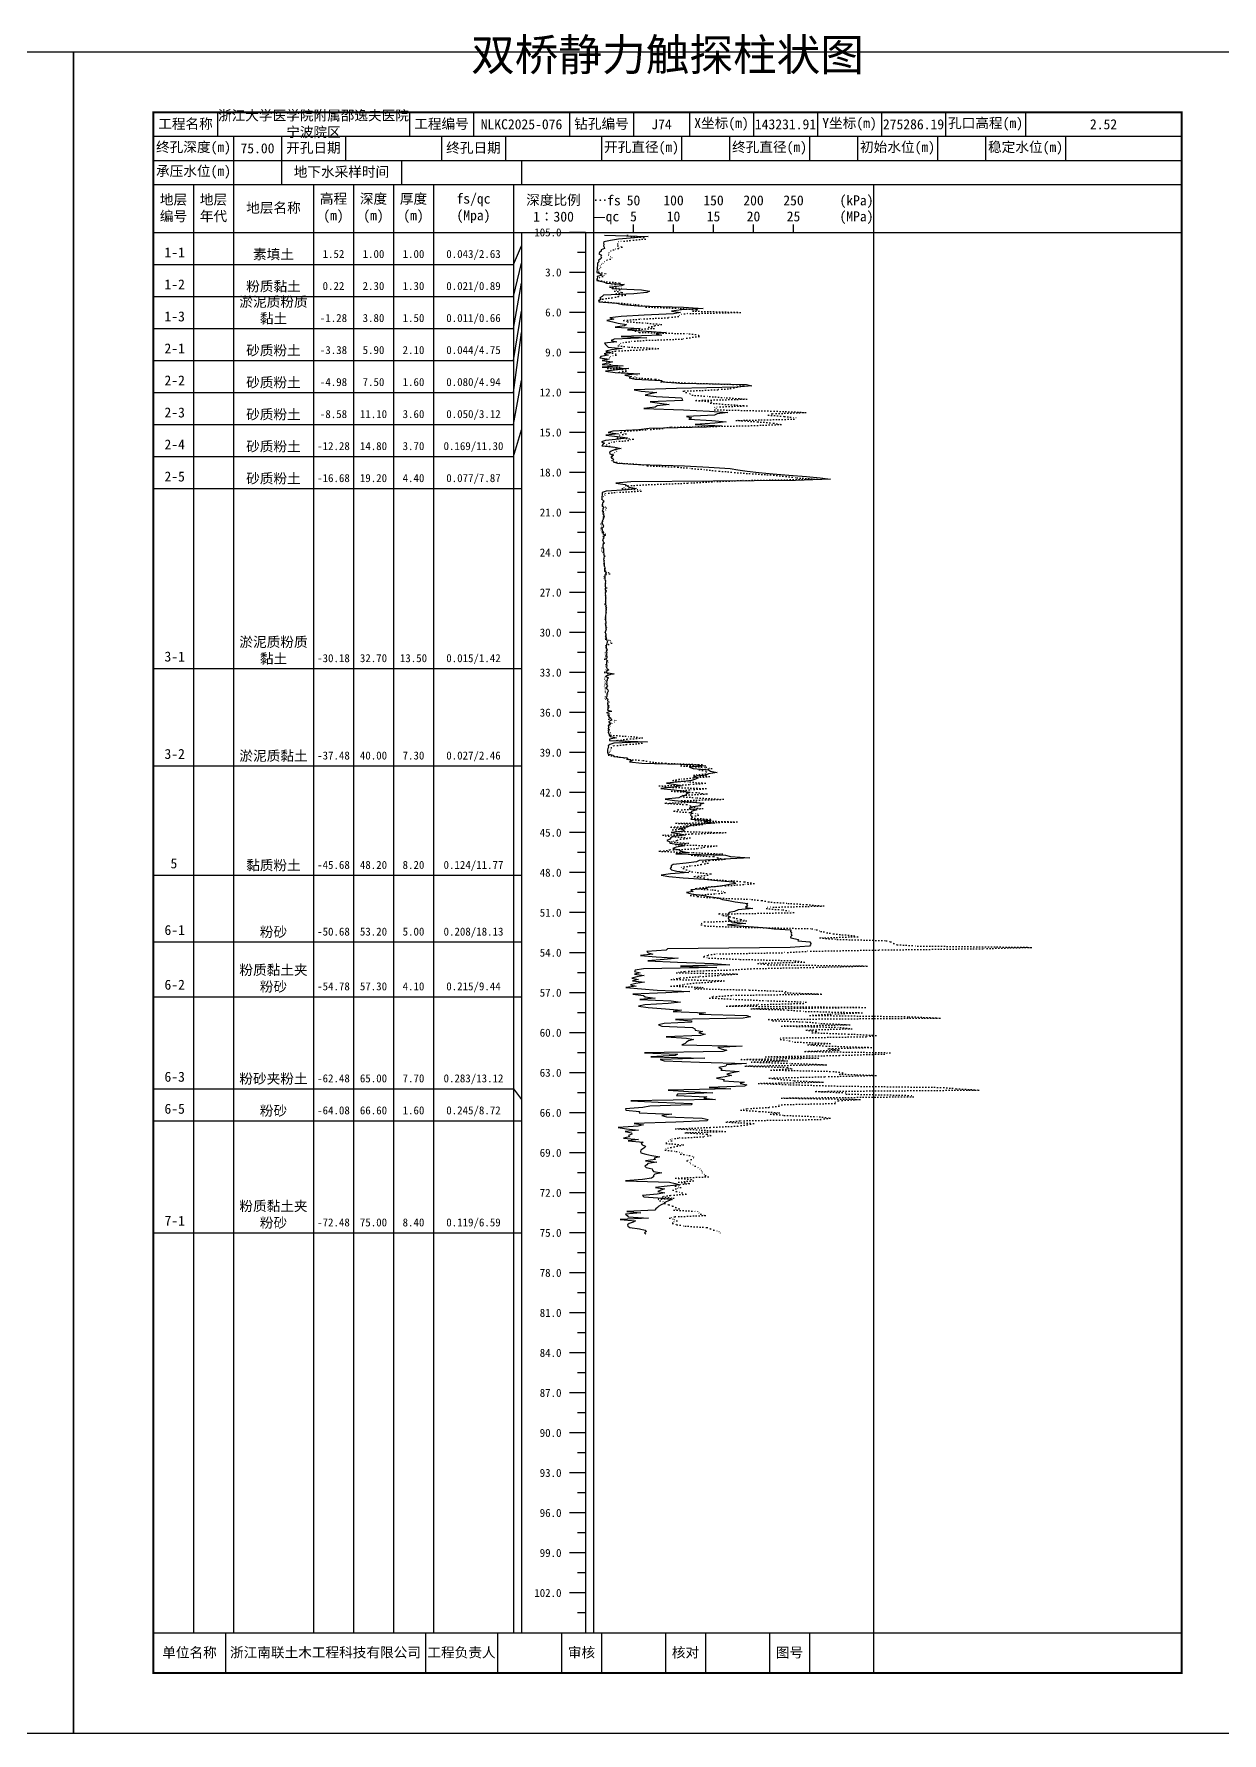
# Model space of a CAD drawing. Extents: x 297 to 65340, y 0 to 425.
# Drawn here: x 21968.1 to 22265.1, y 0 to 424.6 of the extents above; entities that cross this region are included whole.
import ezdxf
from ezdxf.enums import TextEntityAlignment as Align

# ---------------------------------------------------------------- set-up
doc = ezdxf.new("R2010")
doc.units = 0
doc.linetypes.add('DOT', pattern=[6.35, 0, -6.35])
doc.layers.add('FRAME', color=7, linetype='CONTINUOUS')
doc.layers.add('STRATUM', color=7, linetype='CONTINUOUS')
doc.styles.add('ST', font='')
doc.styles.get('ST').set_extended_font_data('SimSun')

msp = doc.modelspace()

# ---------------------------------------------------------------- linework, layer by layer
at = {"layer": 'FRAME', "color": 245, "linetype": 'Continuous'}
for points in [[(21681, 0), (21978, 0), (21978, 420), (21681, 420)], [(21978, 0), (22275, 0), (22275, 420), (21978, 420)]]:
    msp.add_lwpolyline(points, close=True, dxfattribs=at)
at = {"layer": 'FRAME', "linetype": 'Continuous', "const_width": 0.5}
msp.add_lwpolyline([(21998, 15), (22255, 15), (22255, 405), (21998, 405)], close=True, dxfattribs=at)
at = {"layer": 'FRAME', "color": 0, "linetype": 'Continuous'}
for points in [[(22014, 405), (22014, 399)], [(22062, 405), (22062, 399)], [(22078, 405), (22078, 399)], [(22102, 405), (22102, 399)], [(22118, 405), (22118, 399)], [(22132, 405), (22132, 399)], [(22148, 405), (22148, 399)], [(22164, 405), (22164, 399)], [(22180, 405), (22180, 399)], [(22196, 405), (22196, 399)], [(22216, 405), (22216, 399)], [(22255, 405), (22255, 399)], [(21998, 399), (22255, 399)], [(22018, 399), (22018, 393)], [(22030, 399), (22030, 393)], [(22046, 399), (22046, 393)], [(22070, 399), (22070, 393)], [(22086, 399), (22086, 393)], [(22110, 399), (22110, 393)], [(22130, 399), (22130, 393)], [(22142, 399), (22142, 393)], [(22162, 399), (22162, 393)], [(22174, 399), (22174, 393)], [(22194, 399), (22194, 393)], [(22206, 399), (22206, 393)], [(22226, 399), (22226, 393)], [(22255, 399), (22255, 393)], [(21998, 393), (22255, 393)], [(22018, 393), (22018, 387)], [(22030, 393), (22030, 387)], [(22060, 393), (22060, 387)], [(22090, 393), (22090, 387)], [(21998, 387), (22255, 387)], [(22008, 387), (22008, 25)], [(22018, 387), (22018, 25)], [(22038, 387), (22038, 25)], [(22048, 387), (22048, 25)], [(22058, 387), (22058, 25)], [(22068, 387), (22068, 25)], [(22088, 387), (22088, 25)], [(22108, 387), (22108, 25)], [(22178, 387), (22178, 25)], [(21998, 375), (22255, 375)], [(22090, 375), (22090, 25)], [(22106, 375), (22106, 25)], [(22118, 375), (22118, 377)], [(22128, 375), (22128, 377)], [(22138, 375), (22138, 377)], [(22148, 375), (22148, 377)], [(22158, 375), (22158, 377)], [(21998, 25), (22255, 25)], [(22016, 25), (22016, 15)], [(22066, 25), (22066, 15)], [(22084, 25), (22084, 15)], [(22100, 25), (22100, 15)], [(22110, 25), (22110, 15)], [(22126, 25), (22126, 15)], [(22136, 25), (22136, 15)], [(22152, 25), (22152, 15)], [(22162, 25), (22162, 15)], [(22178, 25), (22178, 15)]]:
    msp.add_lwpolyline(points, dxfattribs=at)
at = {"layer": 'STRATUM', "linetype": 'Continuous'}
for points in [[(22106, 375), (22102, 375)], [(22110.74, 374.33), (22121.68, 374), (22118.24, 373.67), (22114.26, 373.33), (22112.24, 373), (22110.6, 372.67), (22110.46, 372.33), (22110.58, 372), (22110.52, 371.67), (22110.68, 371.33), (22110.76, 371), (22109.88, 370.67), (22109.88, 370.33), (22109.48, 370), (22109.36, 369.67), (22109.96, 369.33), (22109.82, 369), (22110.02, 368.67), (22109.66, 368.33), (22109.26, 368), (22109.36, 367.67), (22108.98, 367.33), (22109, 367), (22109.02, 366.67), (22108.92, 366.33), (22108.92, 366), (22108.94, 365.67), (22108.84, 365.33), (22108.84, 365), (22109.72, 364.67), (22110.14, 364.33), (22108.92, 364), (22108.98, 363.67), (22108.82, 363.33), (22108.84, 363), (22110.5, 362.67), (22111.28, 362.33), (22115.66, 362), (22114.96, 361.67), (22112.5, 361.33), (22112.68, 361), (22119.96, 360.67), (22122.02, 360.33), (22121.34, 360), (22118.08, 359.67), (22110.5, 359.33), (22110.2, 359), (22109.56, 358.67), (22109.94, 358.33), (22109.28, 358), (22109.3, 357.67), (22113.76, 357.33), (22115.26, 357), (22119.16, 356.67), (22130.5, 356.33), (22135.38, 356), (22130.04, 355.67), (22127.5, 355.33), (22129.76, 355), (22128, 354.67), (22120.7, 354.33), (22114.88, 354), (22112.12, 353.67), (22113.08, 353.33), (22111.36, 353), (22112.86, 352.67), (22114.18, 352.33), (22116.26, 352), (22115.74, 351.67), (22113.44, 351.33), (22119.68, 351), (22116.48, 350.67), (22121.28, 350.33), (22126.18, 350), (22123.66, 349.67), (22125.1, 349.33), (22114.88, 349), (22121.36, 348.67), (22113.2, 348.33), (22112.44, 348), (22113.82, 347.67), (22110.78, 347.33), (22111, 347), (22111.32, 346.67), (22111.7, 346.33), (22115.2, 346), (22112.52, 345.67), (22111.08, 345.33), (22112.3, 345), (22110.66, 344.67), (22111.68, 344.33), (22109.8, 344), (22109.62, 343.67), (22111.94, 343.33), (22110.14, 343), (22112.72, 342.67), (22111.48, 342.33), (22110.2, 342), (22115.42, 341.67), (22110.14, 341.33), (22116.8, 341), (22113.98, 340.67), (22111.04, 340.33), (22113.4, 340), (22119.62, 339.67), (22115.84, 339.33), (22117.48, 339), (22116.88, 338.67), (22118.4, 338.33), (22125, 338), (22125.42, 337.67), (22129.62, 337.33), (22146.26, 337), (22147.6, 336.67), (22143.92, 336.33), (22128.74, 336), (22118.2, 335.67), (22119.9, 335.33), (22123.86, 335), (22122.18, 334.67), (22120.88, 334.33), (22123.68, 334), (22130, 333.67), (22130.14, 333.33), (22130.24, 333), (22122.18, 332.67), (22124.48, 332.33), (22126.88, 332), (22123.9, 331.67), (22123.44, 331.33), (22120.58, 331), (22130.46, 330.67), (22137.04, 330.33), (22141.56, 330), (22138.9, 329.67), (22138.22, 329.33), (22131.28, 329), (22132.52, 328.67), (22131.86, 328.33), (22137.6, 328), (22141.16, 327.67), (22138.3, 327.33), (22133.4, 327), (22140, 326.67), (22136.26, 326.33), (22121.94, 326), (22119.3, 325.67), (22112.8, 325.33), (22111.66, 325), (22114.24, 324.67), (22111.12, 324.33), (22113.98, 324), (22116.46, 323.67), (22114.3, 323.33), (22111.04, 323), (22109.98, 322.67), (22110.74, 322.33), (22110.3, 322), (22110.12, 321.67), (22113.34, 321.33), (22114.88, 321), (22113.22, 320.67), (22112.42, 320.33), (22112, 320), (22112.06, 319.67), (22113.02, 319.33), (22112.42, 319), (22112.38, 318.67), (22113, 318.33), (22112.82, 318), (22112.9, 317.67), (22113.98, 317.33), (22119.26, 317), (22130.76, 316.67), (22136.86, 316.33), (22142.18, 316), (22144.08, 315.67), (22146.4, 315.33), (22149.3, 315), (22152.8, 314.67), (22156.84, 314.33), (22161.22, 314), (22164.68, 313.67), (22167.28, 313.33), (22158.48, 313), (22117.3, 312.67), (22113.56, 312.33), (22115.88, 312), (22116.46, 311.67), (22116.94, 311.33), (22118.72, 311), (22116.42, 310.67), (22111.16, 310.33), (22110.18, 310), (22110.16, 309.67), (22110.16, 309.33), (22110.06, 309), (22110.1, 308.67), (22110.06, 308.33), (22110.4, 308), (22110.58, 307.67), (22110.22, 307.33), (22110.14, 307), (22110.16, 306.67), (22110.56, 306.33), (22110.3, 306), (22110.36, 305.67), (22110.2, 305.33), (22110.38, 305), (22110.3, 304.67), (22110.48, 304.33), (22110.66, 304), (22110.44, 303.67), (22110.38, 303.33), (22110.24, 303), (22110.24, 302.67), (22110.12, 302.33), (22110.36, 302), (22110.52, 301.67), (22110.4, 301.33), (22110.1, 301), (22110.2, 300.67), (22110.22, 300.33), (22110.48, 300), (22110.36, 299.67), (22111.02, 299.33), (22110.32, 299), (22110.68, 298.67), (22110.36, 298.33), (22110.3, 298), (22110.42, 297.67), (22110.76, 297.33), (22110.36, 297), (22110.34, 296.67), (22110.36, 296.33), (22110.5, 296), (22110.46, 295.67), (22110.46, 295.33), (22110.54, 295), (22110.6, 294.67), (22110.56, 294.33), (22110.66, 294), (22110.56, 293.67), (22110.54, 293.33), (22110.6, 293), (22110.58, 292.67), (22110.64, 292.33), (22110.66, 292), (22110.64, 291.67), (22110.84, 291.33), (22110.74, 291), (22110.72, 290.67), (22110.74, 290.33), (22111.28, 290), (22111, 289.67), (22110.8, 289.33), (22110.8, 289), (22110.82, 288.67), (22110.84, 288.33), (22110.9, 288), (22111, 287.67), (22110.88, 287.33), (22110.92, 287), (22110.94, 286.67), (22111, 286.33), (22110.9, 286), (22110.92, 285.67), (22111.16, 285.33), (22111, 285), (22110.94, 284.67), (22111.02, 284.33), (22111.02, 284), (22111.04, 283.67), (22111, 283.33), (22111, 283), (22111.02, 282.67), (22110.96, 282.33), (22111.04, 282), (22111.2, 281.67), (22111, 281.33), (22111.16, 281), (22111.14, 280.67), (22111.08, 280.33), (22111.08, 280), (22111.1, 279.67), (22110.96, 279.33), (22111.02, 279), (22111, 278.67), (22110.96, 278.33), (22110.98, 278), (22111.06, 277.67), (22111.1, 277.33), (22111.04, 277), (22111.04, 276.67), (22111.08, 276.33), (22111.06, 276), (22111.18, 275.67), (22110.96, 275.33), (22110.92, 275), (22111.1, 274.67), (22111.1, 274.33), (22111.1, 274), (22111.16, 273.67), (22111.24, 273.33), (22111.3, 273), (22111.48, 272.67), (22111.32, 272.33), (22111.26, 272), (22111.16, 271.67), (22111.16, 271.33), (22111.24, 271), (22111.44, 270.67), (22111.2, 270.33), (22111.3, 270), (22111.24, 269.67), (22111.22, 269.33), (22111.36, 269), (22111.3, 268.67), (22111.18, 268.33), (22111.36, 268), (22111.28, 267.67), (22111.22, 267.33), (22111.28, 267), (22111.32, 266.67), (22111.24, 266.33), (22111.32, 266), (22111.82, 265.67), (22111.3, 265.33), (22111.14, 265), (22113.16, 264.67), (22111.56, 264.33), (22111.1, 264), (22111.78, 263.67), (22111.38, 263.33), (22111.4, 263), (22111.28, 262.67), (22111.36, 262.33), (22111.22, 262), (22111.46, 261.67), (22111.28, 261.33), (22111.28, 261), (22111.6, 260.67), (22111.66, 260.33), (22111.5, 260), (22111.36, 259.67), (22111.3, 259.33), (22111.3, 259), (22111.16, 258.67), (22111.6, 258.33), (22111.54, 258), (22111.64, 257.67), (22111.54, 257.33), (22111.52, 257), (22111.88, 256.67), (22111.62, 256.33), (22111.56, 256), (22111.5, 255.67), (22112.18, 255.33), (22111.48, 255), (22111.68, 254.67), (22111.58, 254.33), (22111.8, 254), (22112.28, 253.67), (22112.38, 253.33), (22112.34, 253), (22111.78, 252.67), (22112.34, 252.33), (22111.94, 252), (22111.7, 251.67), (22111.78, 251.33), (22111.68, 251), (22111.88, 250.67), (22111.74, 250.33), (22111.68, 250), (22111.82, 249.67), (22111.94, 249.33), (22112.18, 249), (22113.72, 248.67), (22111.98, 248.33), (22112.04, 248), (22121.46, 247.67), (22113.06, 247.33), (22112.1, 247), (22111.66, 246.67), (22111.74, 246.33), (22111.6, 246), (22111.54, 245.67), (22111.5, 245.33), (22111.54, 245), (22111.6, 244.67), (22112.92, 244.33), (22113.08, 244), (22116.3, 243.67), (22116.6, 243.33), (22117.68, 243), (22116.96, 242.67), (22120.06, 242.33), (22132.8, 242), (22136.08, 241.67), (22131.98, 241.33), (22132.92, 241), (22136.78, 240.67), (22137.24, 240.33), (22138.9, 240), (22136.78, 239.67), (22136.12, 239.33), (22132.96, 239), (22134.16, 238.67), (22133.46, 238.33), (22132.5, 238), (22129.8, 237.67), (22126.24, 237.33), (22128.56, 237), (22130.18, 236.67), (22127.72, 236.33), (22124.84, 236), (22128.16, 235.67), (22130.72, 235.33), (22132.12, 235), (22131.22, 234.67), (22131.04, 234.33), (22129.9, 234), (22129.3, 233.67), (22125.94, 233.33), (22128.26, 233), (22131.84, 232.67), (22135.56, 232.33), (22134.62, 232), (22134.74, 231.67), (22132.26, 231.33), (22131.94, 231), (22133.8, 230.67), (22132.56, 230.33), (22132.36, 230), (22132.38, 229.67), (22132.24, 229.33), (22132.62, 229), (22132.68, 228.67), (22132.34, 228.33), (22137.4, 228), (22135.66, 227.67), (22138.34, 227.33), (22133.94, 227), (22132.06, 226.67), (22131.44, 226.33), (22129.58, 226), (22130.44, 225.67), (22130.64, 225.33), (22127.44, 225), (22129.7, 224.67), (22131.02, 224.33), (22127.82, 224), (22127.34, 223.67), (22127.1, 223.33), (22126.32, 223), (22127.08, 222.67), (22127.1, 222.33), (22129.4, 222), (22130.74, 221.67), (22128.64, 221.33), (22127.82, 221), (22129.54, 220.67), (22129.92, 220.33), (22131.58, 220), (22128.58, 219.67), (22140.96, 219.33), (22142.28, 219), (22147.12, 218.67), (22140.7, 218.33), (22134.44, 218), (22133.72, 217.67), (22131.16, 217.33), (22127.88, 217), (22127.38, 216.67), (22127.42, 216.33), (22127.16, 216), (22127.5, 215.67), (22128.82, 215.33), (22131.86, 215), (22127.28, 214.67), (22124.9, 214.33), (22126.86, 214), (22130.42, 213.67), (22135.66, 213.33), (22138.9, 213), (22142.9, 212.67), (22143.58, 212.33), (22142, 212), (22140.32, 211.67), (22136.6, 211.33), (22136.36, 211), (22132.32, 210.67), (22132.88, 210.33), (22131.24, 210), (22132.42, 209.67), (22135.56, 209.33), (22136.76, 209), (22139.28, 208.67), (22140.22, 208.33), (22141.76, 208), (22143.38, 207.67), (22146.58, 207.33), (22146.26, 207), (22146.5, 206.67), (22146.02, 206.33), (22147.8, 206), (22144.16, 205.67), (22143.22, 205.33), (22141.9, 205), (22141.68, 204.67), (22141.46, 204.33), (22142.08, 204), (22141.68, 203.67), (22141.84, 203.33), (22142.26, 203), (22142.38, 202.67), (22146.1, 202.33), (22141.52, 202), (22144.38, 201.67), (22150.32, 201.33), (22153.16, 201), (22157.34, 200.67), (22157.22, 200.33), (22157.52, 200), (22157.42, 199.67), (22157.62, 199.33), (22157.22, 199), (22157.34, 198.67), (22159.28, 198.33), (22159.12, 198), (22162.08, 197.67), (22162.32, 197.33), (22162.24, 197), (22162.02, 196.67), (22157.18, 196.33), (22126.54, 196), (22126.16, 195.67), (22121.34, 195.33), (22121.7, 195), (22122.82, 194.67), (22119.76, 194.33), (22123.66, 194), (22129.16, 193.67), (22125.7, 193.33), (22121.62, 193), (22128.98, 192.67), (22138, 192.33), (22142.1, 192), (22129.74, 191.67), (22138.86, 191.33), (22120.46, 191), (22118.44, 190.67), (22118.22, 190.33), (22119.68, 190), (22118.22, 189.67), (22120.7, 189.33), (22118.82, 189), (22117.56, 188.67), (22119.22, 188.33), (22117.74, 188), (22120.74, 187.67), (22118.6, 187.33), (22117.24, 187), (22118.66, 186.67), (22116.12, 186.33), (22120.04, 186), (22123.88, 185.67), (22132.06, 185.33), (22126.08, 185), (22117.86, 184.67), (22120.54, 184.33), (22120.9, 184), (22123.38, 183.67), (22119.62, 183.33), (22127.38, 183), (22129.76, 182.67), (22126.66, 182.33), (22120.82, 182), (22119.24, 181.67), (22121.66, 181.33), (22126.04, 181), (22130.02, 180.67), (22127.9, 180.33), (22135.96, 180), (22134.38, 179.67), (22146.34, 179.33), (22147.22, 179), (22145.44, 178.67), (22128.46, 178.33), (22132.48, 178), (22132.54, 177.67), (22125.66, 177.33), (22124.28, 177), (22125.1, 176.67), (22132.76, 176.33), (22133.36, 176), (22133.4, 175.67), (22135.24, 175.33), (22134.3, 175), (22135.92, 174.67), (22134.74, 174.33), (22126.14, 174), (22131.22, 173.67), (22132.96, 173.33), (22131.78, 173), (22131.22, 172.67), (22130.88, 172.33), (22130.12, 172), (22145.18, 171.67), (22139.08, 171.33), (22139.92, 171), (22141.3, 170.67), (22140.36, 170.33), (22120.72, 170), (22128.96, 169.67), (22128.42, 169.33), (22122.3, 169), (22135.82, 168.67), (22124.68, 168.33), (22125.68, 168), (22134.5, 167.67), (22146.26, 167.33), (22141.28, 167), (22141.08, 166.67), (22139.32, 166.33), (22140.1, 166), (22139.8, 165.67), (22144.38, 165.33), (22142.68, 165), (22141.34, 164.67), (22142.52, 164.33), (22140.94, 164), (22138.78, 163.67), (22140.7, 163.33), (22140.54, 163), (22145.7, 162.67), (22144.7, 162.33), (22146.36, 162), (22145.78, 161.67), (22136.92, 161.33), (22142.32, 161), (22126.66, 160.67), (22131.72, 160.33), (22137.8, 160), (22129.02, 159.67), (22128.74, 159.33), (22136.36, 159), (22135.62, 158.67), (22138.48, 158.33), (22117.32, 158), (22124.16, 157.67), (22132.64, 157.33), (22132.42, 157), (22122.1, 156.67), (22120.32, 156.33), (22115.96, 156), (22116.1, 155.67), (22119.52, 155.33), (22119.44, 155), (22127.6, 154.67), (22125.12, 154.33), (22126.26, 154), (22135.16, 153.67), (22136.68, 153.33), (22136.3, 153), (22128.58, 152.67), (22118.14, 152.33), (22120.46, 152), (22119.14, 151.67), (22114.2, 151.33), (22116.26, 151), (22119.26, 150.67), (22115.9, 150.33), (22117.5, 150), (22117.6, 149.67), (22116.76, 149.33), (22117.04, 149), (22115.46, 148.67), (22119.22, 148.33), (22116.66, 148), (22120.42, 147.67), (22119.88, 147.33), (22120.16, 147), (22121, 146.67), (22120.82, 146.33), (22120.36, 146), (22119.8, 145.67), (22119.76, 145.33), (22119.84, 145), (22121.12, 144.67), (22122.6, 144.33), (22124.62, 144), (22123.18, 143.67), (22123.52, 143.33), (22121.02, 143), (22123.8, 142.67), (22121.56, 142.33), (22121.3, 142), (22120.86, 141.67), (22121.14, 141.33), (22122.7, 141), (22122.74, 140.67), (22123, 140.33), (22125.12, 140), (22123.36, 139.67), (22122.96, 139.33), (22123.04, 139), (22122.54, 138.67), (22120.26, 138.33), (22116, 138), (22126.98, 137.67), (22128.4, 137.33), (22129.6, 137), (22126.38, 136.67), (22123.52, 136.33), (22125.78, 136), (22124.84, 135.67), (22124.08, 135.33), (22125.84, 135), (22123.9, 134.67), (22120.22, 134.33), (22120.62, 134), (22125.28, 133.67), (22127.66, 133.33), (22126.74, 133), (22126.04, 132.67), (22125.66, 132.33), (22124.88, 132), (22124.34, 131.67), (22123.98, 131.33), (22123.56, 131), (22123.32, 130.67), (22116.3, 130.33), (22119.82, 130), (22116.02, 129.67), (22116.38, 129.33), (22116.7, 129), (22121.72, 128.67), (22114.7, 128.33), (22118.54, 128), (22117.94, 127.67), (22116.88, 127.33), (22116.5, 127), (22116.58, 126.67), (22117.12, 126.33), (22119.48, 126), (22120.9, 125.67), (22121.22, 125.33), (22120.76, 125), (22121.06, 124.67)], [(22088, 367), (22090, 371.67)], [(22106, 370), (22104, 370)], [(21998, 367), (22008, 367)], [(22008, 367), (22018, 367)], [(22018, 367), (22038, 367)], [(22038, 367), (22048, 367)], [(22048, 367), (22058, 367)], [(22058, 367), (22068, 367)], [(22068, 367), (22088, 367)], [(22088, 359), (22090, 367.33)], [(22088, 351), (22090, 362.33)], [(22106, 365), (22102, 365)], [(21998, 359), (22008, 359)], [(22008, 359), (22018, 359)], [(22018, 359), (22038, 359)], [(22038, 359), (22048, 359)], [(22048, 359), (22058, 359)], [(22058, 359), (22068, 359)], [(22068, 359), (22088, 359)], [(22106, 360), (22104, 360)], [(22088, 343), (22090, 355.33)], [(22106, 355), (22102, 355)], [(21998, 351), (22008, 351)], [(22008, 351), (22018, 351)], [(22018, 351), (22038, 351)], [(22038, 351), (22048, 351)], [(22048, 351), (22058, 351)], [(22058, 351), (22068, 351)], [(22068, 351), (22088, 351)], [(22088, 335), (22090, 350)], [(22106, 350), (22104, 350)], [(22106, 345), (22102, 345)], [(21998, 343), (22008, 343)], [(22008, 343), (22018, 343)], [(22018, 343), (22038, 343)], [(22038, 343), (22048, 343)], [(22048, 343), (22058, 343)], [(22058, 343), (22068, 343)], [(22068, 343), (22088, 343)], [(22106, 340), (22104, 340)], [(22088, 327), (22090, 338)], [(21998, 335), (22008, 335)], [(22008, 335), (22018, 335)], [(22018, 335), (22038, 335)], [(22038, 335), (22048, 335)], [(22048, 335), (22058, 335)], [(22058, 335), (22068, 335)], [(22068, 335), (22088, 335)], [(22106, 335), (22102, 335)], [(21998, 327), (22008, 327)], [(22008, 327), (22018, 327)], [(22018, 327), (22038, 327)], [(22038, 327), (22048, 327)], [(22048, 327), (22058, 327)], [(22058, 327), (22068, 327)], [(22068, 327), (22088, 327)], [(22106, 330), (22104, 330)], [(22088, 319), (22090, 325.67)], [(22106, 325), (22102, 325)], [(21998, 319), (22008, 319)], [(22008, 319), (22018, 319)], [(22018, 319), (22038, 319)], [(22038, 319), (22048, 319)], [(22048, 319), (22058, 319)], [(22058, 319), (22068, 319)], [(22068, 319), (22088, 319)], [(22106, 320), (22104, 320)], [(22106, 315), (22102, 315)], [(21998, 311), (22008, 311)], [(22008, 311), (22018, 311)], [(22018, 311), (22038, 311)], [(22038, 311), (22048, 311)], [(22048, 311), (22058, 311)], [(22058, 311), (22068, 311)], [(22068, 311), (22088, 311)], [(22088, 311), (22090, 311)], [(22106, 310), (22104, 310)], [(22106, 305), (22102, 305)], [(22106, 300), (22104, 300)], [(22106, 295), (22102, 295)], [(22106, 290), (22104, 290)], [(22106, 285), (22102, 285)], [(22106, 280), (22104, 280)], [(22106, 275), (22102, 275)], [(22106, 270), (22104, 270)], [(21998, 266), (22008, 266)], [(22008, 266), (22018, 266)], [(22018, 266), (22038, 266)], [(22038, 266), (22048, 266)], [(22048, 266), (22058, 266)], [(22058, 266), (22068, 266)], [(22068, 266), (22088, 266)], [(22088, 266), (22090, 266)], [(22106, 265), (22102, 265)], [(22106, 260), (22104, 260)], [(22106, 255), (22102, 255)], [(22106, 250), (22104, 250)], [(22106, 245), (22102, 245)], [(21998, 241.67), (22008, 241.67)], [(22008, 241.67), (22018, 241.67)], [(22018, 241.67), (22038, 241.67)], [(22038, 241.67), (22048, 241.67)], [(22048, 241.67), (22058, 241.67)], [(22058, 241.67), (22068, 241.67)], [(22068, 241.67), (22088, 241.67)], [(22088, 241.67), (22090, 241.67)], [(22106, 240), (22104, 240)], [(22106, 235), (22102, 235)], [(22106, 230), (22104, 230)], [(22106, 225), (22102, 225)], [(22106, 220), (22104, 220)], [(21998, 214.33), (22008, 214.33)], [(22008, 214.33), (22018, 214.33)], [(22018, 214.33), (22038, 214.33)], [(22038, 214.33), (22048, 214.33)], [(22048, 214.33), (22058, 214.33)], [(22058, 214.33), (22068, 214.33)], [(22068, 214.33), (22088, 214.33)], [(22088, 214.33), (22090, 214.33)], [(22106, 215), (22102, 215)], [(22106, 210), (22104, 210)], [(22106, 205), (22102, 205)], [(22106, 200), (22104, 200)], [(21998, 197.67), (22008, 197.67)], [(22008, 197.67), (22018, 197.67)], [(22018, 197.67), (22038, 197.67)], [(22038, 197.67), (22048, 197.67)], [(22048, 197.67), (22058, 197.67)], [(22058, 197.67), (22068, 197.67)], [(22068, 197.67), (22088, 197.67)], [(22088, 197.67), (22090, 197.67)], [(22106, 195), (22102, 195)], [(22106, 190), (22104, 190)], [(21998, 184), (22008, 184)], [(22008, 184), (22018, 184)], [(22018, 184), (22038, 184)], [(22038, 184), (22048, 184)], [(22048, 184), (22058, 184)], [(22058, 184), (22068, 184)], [(22068, 184), (22088, 184)], [(22088, 184), (22090, 184)], [(22106, 185), (22102, 185)], [(22106, 180), (22104, 180)], [(22106, 175), (22102, 175)], [(22106, 170), (22104, 170)], [(22106, 165), (22102, 165)], [(21998, 161), (22008, 161)], [(22008, 161), (22018, 161)], [(22018, 161), (22038, 161)], [(22038, 161), (22048, 161)], [(22048, 161), (22058, 161)], [(22058, 161), (22068, 161)], [(22068, 161), (22088, 161)], [(22088, 161), (22090, 158.33)], [(22106, 160), (22104, 160)], [(21998, 153), (22008, 153)], [(22008, 153), (22018, 153)], [(22018, 153), (22038, 153)], [(22038, 153), (22048, 153)], [(22048, 153), (22058, 153)], [(22058, 153), (22068, 153)], [(22068, 153), (22088, 153)], [(22088, 153), (22090, 153)], [(22106, 155), (22102, 155)], [(22106, 150), (22104, 150)], [(22106, 145), (22102, 145)], [(22106, 140), (22104, 140)], [(22106, 135), (22102, 135)], [(22106, 130), (22104, 130)], [(21998, 125), (22008, 125)], [(22008, 125), (22018, 125)], [(22018, 125), (22038, 125)], [(22038, 125), (22048, 125)], [(22048, 125), (22058, 125)], [(22058, 125), (22068, 125)], [(22068, 125), (22088, 125)], [(22088, 125), (22090, 125)], [(22106, 125), (22102, 125)], [(22106, 120), (22104, 120)], [(22106, 115), (22102, 115)], [(22106, 110), (22104, 110)], [(22106, 105), (22102, 105)], [(22106, 100), (22104, 100)], [(22106, 95), (22102, 95)], [(22106, 90), (22104, 90)], [(22106, 85), (22102, 85)], [(22106, 80), (22104, 80)], [(22106, 75), (22102, 75)], [(22106, 70), (22104, 70)], [(22106, 65), (22102, 65)], [(22106, 60), (22104, 60)], [(22106, 55), (22102, 55)], [(22106, 50), (22104, 50)], [(22106, 45), (22102, 45)], [(22106, 40), (22104, 40)], [(22106, 35), (22102, 35)], [(22106, 30), (22104, 30)]]:
    msp.add_lwpolyline(points, dxfattribs=at)
at = {"layer": 'STRATUM', "linetype": 'DOT', "ltscale": 0.1}
msp.add_lwpolyline([(22116.46, 374.33), (22117.46, 374), (22120.58, 373.67), (22120.94, 373.33), (22117.12, 373), (22114.34, 372.67), (22113.98, 372.33), (22113.98, 372), (22114.1, 371.67), (22115.1, 371.33), (22114.18, 371), (22113, 370.67), (22112.3, 370.33), (22111.86, 370), (22111.78, 369.67), (22111.66, 369.33), (22112.18, 369), (22112.68, 368.67), (22112.2, 368.33), (22111.3, 368), (22110.72, 367.67), (22110.38, 367.33), (22110.12, 367), (22109.68, 366.67), (22109.78, 366.33), (22109.58, 366), (22109.32, 365.67), (22109.22, 365.33), (22109.34, 365), (22111.14, 364.67), (22110.62, 364.33), (22110.28, 364), (22109.54, 363.67), (22109.02, 363.33), (22109.24, 363), (22111.34, 362.67), (22114.6, 362.33), (22113.38, 362), (22112.08, 361.67), (22112.14, 361.33), (22114.98, 361), (22114.52, 360.67), (22113.34, 360.33), (22115.16, 360), (22113.7, 359.67), (22115.9, 359.33), (22114.18, 359), (22112.6, 358.67), (22110.36, 358.33), (22109.46, 358), (22110.18, 357.67), (22114.32, 357.33), (22118.5, 357), (22120.64, 356.67), (22121.16, 356.33), (22129.8, 356), (22133.86, 355.67), (22132.88, 355.33), (22144.7, 355), (22130.74, 354.67), (22129.48, 354.33), (22129.14, 354), (22126.56, 353.67), (22119.44, 353.33), (22115.56, 353), (22116.6, 352.67), (22121.54, 352.33), (22124.9, 352), (22123.28, 351.67), (22121.82, 351.33), (22123.12, 351), (22118.1, 350.67), (22118.54, 350.33), (22119.56, 350), (22132.02, 349.67), (22134.36, 349.33), (22134.3, 349), (22132.06, 348.67), (22130.08, 348.33), (22120.52, 348), (22116.92, 347.67), (22114.82, 347.33), (22114.5, 347), (22114.24, 346.67), (22116.9, 346.33), (22124.2, 346), (22120.3, 345.67), (22113.44, 345.33), (22111.26, 345), (22113.56, 344.67), (22113.62, 344.33), (22112.22, 344), (22112.08, 343.67), (22111.52, 343.33), (22111.42, 343), (22111.22, 342.67), (22111.82, 342.33), (22112.14, 342), (22113.12, 341.67), (22114.54, 341.33), (22111.62, 341), (22116.16, 340.67), (22116.06, 340.33), (22114.32, 340), (22118.24, 339.67), (22118.94, 339.33), (22118.42, 339), (22118, 338.67), (22123.58, 338.33), (22125.02, 338), (22124.94, 337.67), (22131.92, 337.33), (22143.84, 337), (22145.56, 336.67), (22143.8, 336.33), (22142.28, 336), (22138.96, 335.67), (22130.48, 335.33), (22131.18, 335), (22132.18, 334.67), (22132.72, 334.33), (22137.06, 334), (22141.36, 333.67), (22146.24, 333.33), (22133.7, 333), (22137.56, 332.67), (22137.32, 332.33), (22141.02, 332), (22146.3, 331.67), (22138.26, 331.33), (22138.7, 331), (22138.36, 330.67), (22153.18, 330.33), (22161, 330), (22152.56, 329.67), (22151.78, 329.33), (22155.82, 329), (22158.66, 328.67), (22158.12, 328.33), (22143.72, 328), (22149.14, 327.67), (22153.12, 327.33), (22154.86, 327), (22146.74, 326.67), (22127.2, 326.33), (22125.26, 326), (22121.02, 325.67), (22115.82, 325.33), (22114.84, 325), (22116.06, 324.67), (22114.46, 324.33), (22114.54, 324), (22114.02, 323.67), (22117.94, 323.33), (22116.68, 323), (22113.2, 322.67), (22111.94, 322.33), (22111.28, 322), (22111.24, 321.67), (22113.12, 321.33), (22113.62, 321), (22113.62, 320.67), (22113.82, 320.33), (22113.34, 320), (22112.8, 319.67), (22112.82, 319.33), (22112.66, 319), (22112.76, 318.67), (22113.04, 318.33), (22112.52, 318), (22113.06, 317.67), (22114.96, 317.33), (22119.68, 317), (22121.6, 316.67), (22129.16, 316.33), (22132.68, 316), (22136.32, 315.67), (22139.5, 315.33), (22143.36, 315), (22147.86, 314.67), (22153.12, 314.33), (22156.2, 314), (22158.9, 313.67), (22163.8, 313.33), (22144.84, 313), (22137.6, 312.67), (22131.42, 312.33), (22122.6, 312), (22116.1, 311.67), (22115.62, 311.33), (22115.28, 311), (22119.6, 310.67), (22119.8, 310.33), (22113.28, 310), (22110.76, 309.67), (22110.9, 309.33), (22110.52, 309), (22110.12, 308.67), (22110, 308.33), (22110.5, 308), (22110.36, 307.67), (22110.3, 307.33), (22110.24, 307), (22110.22, 306.67), (22111.08, 306.33), (22111.16, 306), (22111.1, 305.67), (22110.56, 305.33), (22110.44, 305), (22110.66, 304.67), (22110.64, 304.33), (22110.4, 304), (22110.62, 303.67), (22110.46, 303.33), (22110.24, 303), (22110, 302.67), (22109.86, 302.33), (22109.82, 302), (22110.02, 301.67), (22109.92, 301.33), (22109.9, 301), (22109.8, 300.67), (22110.08, 300.33), (22110.24, 300), (22110.98, 299.67), (22110.88, 299.33), (22110.58, 299), (22110.68, 298.67), (22110.36, 298.33), (22110.22, 298), (22110.44, 297.67), (22110.48, 297.33), (22110.48, 297), (22110.38, 296.67), (22110.12, 296.33), (22110.12, 296), (22110.04, 295.67), (22110.12, 295.33), (22110.24, 295), (22110.54, 294.67), (22110.72, 294.33), (22110.82, 294), (22110.76, 293.67), (22110.52, 293.33), (22110.68, 293), (22110.62, 292.67), (22110.54, 292.33), (22110.56, 292), (22110.56, 291.67), (22110.8, 291.33), (22110.9, 291), (22110.94, 290.67), (22110.96, 290.33), (22111.72, 290), (22112.04, 289.67), (22111, 289.33), (22110.6, 289), (22110.6, 288.67), (22110.8, 288.33), (22110.98, 288), (22111, 287.67), (22110.98, 287.33), (22110.92, 287), (22110.8, 286.67), (22111.24, 286.33), (22111.26, 286), (22111.14, 285.67), (22110.96, 285.33), (22110.88, 285), (22110.96, 284.67), (22110.9, 284.33), (22111.02, 284), (22111.08, 283.67), (22111.04, 283.33), (22111.02, 283), (22110.96, 282.67), (22110.86, 282.33), (22110.76, 282), (22111, 281.67), (22111.34, 281.33), (22111.08, 281), (22110.96, 280.67), (22111.08, 280.33), (22111.16, 280), (22111.1, 279.67), (22111, 279.33), (22110.96, 279), (22110.8, 278.67), (22110.8, 278.33), (22111.02, 278), (22111, 277.67), (22110.88, 277.33), (22110.94, 277), (22111.16, 276.67), (22111.24, 276.33), (22111.24, 276), (22111, 275.67), (22110.9, 275.33), (22110.84, 275), (22110.96, 274.67), (22110.96, 274.33), (22110.96, 274), (22110.94, 273.67), (22111.08, 273.33), (22112.16, 273), (22112.28, 272.67), (22112.48, 272.33), (22111.76, 272), (22111.04, 271.67), (22111.04, 271.33), (22111.1, 271), (22111.24, 270.67), (22111.22, 270.33), (22110.92, 270), (22110.92, 269.67), (22111.02, 269.33), (22111.04, 269), (22110.9, 268.67), (22110.84, 268.33), (22111.54, 268), (22111.64, 267.67), (22111.34, 267.33), (22111, 267), (22111.02, 266.67), (22111.18, 266.33), (22111.5, 266), (22111.18, 265.67), (22110.84, 265.33), (22110.86, 265), (22112.84, 264.67), (22111.62, 264.33), (22110.96, 264), (22110.78, 263.67), (22110.76, 263.33), (22111.02, 263), (22110.86, 262.67), (22110.9, 262.33), (22110.88, 262), (22110.66, 261.67), (22110.92, 261.33), (22110.94, 261), (22110.92, 260.67), (22110.88, 260.33), (22110.92, 260), (22111.54, 259.67), (22111.44, 259.33), (22110.94, 259), (22110.84, 258.67), (22111.02, 258.33), (22111.5, 258), (22112.02, 257.67), (22111.62, 257.33), (22111.56, 257), (22111.62, 256.67), (22111.88, 256.33), (22111.7, 256), (22111.58, 255.67), (22112.44, 255.33), (22111.38, 255), (22112.06, 254.67), (22111.94, 254.33), (22111.86, 254), (22111.98, 253.67), (22111.8, 253.33), (22113.62, 253), (22113.24, 252.67), (22112.68, 252.33), (22112.14, 252), (22112.16, 251.67), (22111.9, 251.33), (22111.78, 251), (22111.62, 250.67), (22111.66, 250.33), (22112.14, 250), (22112.12, 249.67), (22112.36, 249.33), (22117.4, 249), (22120.2, 248.67), (22116.34, 248.33), (22113.84, 248), (22120.02, 247.67), (22120.1, 247.33), (22116.2, 247), (22112.96, 246.67), (22112.4, 246.33), (22112.42, 246), (22112.28, 245.67), (22112.16, 245.33), (22111.9, 245), (22111.88, 244.67), (22111.8, 244.33), (22113.88, 244), (22115.7, 243.67), (22116.4, 243.33), (22120.52, 243), (22122.16, 242.67), (22126.08, 242.33), (22135.12, 242), (22129.9, 241.67), (22136.18, 241.33), (22137.46, 241), (22134.54, 240.67), (22136.32, 240.33), (22136.18, 240), (22135.98, 239.67), (22133.2, 239.33), (22136.94, 239), (22132.9, 238.67), (22129.42, 238.33), (22127.88, 238), (22132.16, 237.67), (22135.94, 237.33), (22131.8, 237), (22124.5, 236.67), (22127.22, 236.33), (22136.12, 236), (22131.94, 235.67), (22127.6, 235.33), (22133.72, 235), (22136.32, 234.67), (22130.42, 234.33), (22129.86, 234), (22133.94, 233.67), (22140.4, 233.33), (22130.1, 233), (22133.68, 232.67), (22125.96, 232.33), (22131.34, 232), (22132.26, 231.67), (22132.56, 231.33), (22135.22, 231), (22129.06, 230.67), (22128.18, 230.33), (22132.06, 230), (22133.98, 229.67), (22134.2, 229.33), (22132.46, 229), (22132.6, 228.67), (22137.14, 228.33), (22133.48, 228), (22143.86, 227.67), (22128.68, 227.33), (22135.16, 227), (22131.28, 226.67), (22127.4, 226.33), (22130.8, 226), (22127.86, 225.67), (22128.64, 225.33), (22140.96, 225), (22132.58, 224.67), (22125.38, 224.33), (22127.8, 224), (22132.06, 223.67), (22129.74, 223.33), (22128.78, 223), (22127.56, 222.67), (22131.66, 222.33), (22128.56, 222), (22138.78, 221.67), (22135.7, 221.33), (22133.86, 221), (22127.02, 220.67), (22124.46, 220.33), (22133, 220), (22140.16, 219.67), (22132.58, 219.33), (22138.1, 219), (22139.06, 218.67), (22140.82, 218.33), (22136.84, 218), (22135.34, 217.67), (22136.56, 217.33), (22134.84, 217), (22132.12, 216.67), (22129.9, 216.33), (22130.54, 216), (22131.26, 215.67), (22131.96, 215.33), (22134.06, 215), (22137.3, 214.67), (22136.46, 214.33), (22133.28, 214), (22135.7, 213.67), (22136.7, 213.33), (22142.46, 213), (22145.86, 212.67), (22148.1, 212.33), (22145.42, 212), (22139.8, 211.67), (22135.4, 211.33), (22133.58, 211), (22137.72, 210.67), (22140.54, 210.33), (22140.84, 210), (22138.16, 209.67), (22132.36, 209.33), (22134.18, 209), (22138.28, 208.67), (22147.64, 208.33), (22150.16, 208), (22151.8, 207.67), (22156.72, 207.33), (22161.34, 207), (22165.46, 206.67), (22151.58, 206.33), (22151.3, 206), (22155.4, 205.67), (22157.54, 205.33), (22158, 205), (22139.38, 204.67), (22140.48, 204.33), (22142.14, 204), (22143.14, 203.67), (22144.9, 203.33), (22146.2, 203), (22135.76, 202.67), (22135, 202.33), (22134.96, 202), (22135.9, 201.67), (22146.1, 201.33), (22162.64, 201), (22163.8, 200.67), (22164.9, 200.33), (22166.38, 200), (22168.08, 199.67), (22172.48, 199.33), (22174, 199), (22164.7, 198.67), (22169.02, 198.33), (22181.26, 198), (22182.36, 197.67), (22183.06, 197.33), (22184, 197), (22189.1, 196.67), (22217.42, 196.33), (22205.24, 196), (22179.22, 195.67), (22160.98, 195.33), (22155.12, 195), (22138.24, 194.67), (22136.48, 194.33), (22135.6, 194), (22136.94, 193.67), (22144.74, 193.33), (22158.5, 193), (22160.66, 192.67), (22149.2, 192.33), (22151.66, 192), (22176.32, 191.67), (22162.88, 191.33), (22147.3, 191), (22141.36, 190.67), (22130.68, 190.33), (22128.84, 190), (22143.88, 189.67), (22139.12, 189.33), (22134.26, 189), (22129.52, 188.67), (22127.46, 188.33), (22140.56, 188), (22137.4, 187.67), (22132.26, 187.33), (22130.34, 187), (22127.42, 186.67), (22135.24, 186.33), (22133.42, 186), (22147.12, 185.67), (22156.14, 185.33), (22155.82, 185), (22164.94, 184.67), (22142.42, 184.33), (22137.78, 184), (22137.12, 183.67), (22143.7, 183.33), (22151.68, 183), (22161.08, 182.67), (22160.38, 182.33), (22148.84, 182), (22141.34, 181.67), (22175.9, 181.33), (22147.52, 181), (22156.74, 180.67), (22161.06, 180.33), (22175.1, 180), (22167.28, 179.67), (22162.2, 179.33), (22186.94, 179), (22194.54, 178.67), (22151.82, 178.33), (22152.92, 178), (22161.4, 177.67), (22164.96, 177.33), (22171.96, 177), (22155.12, 176.67), (22169.76, 176.33), (22172.5, 176), (22161.22, 175.67), (22163.64, 175.33), (22162.76, 175), (22171.82, 174.67), (22178.6, 174.33), (22176.1, 174), (22154.68, 173.67), (22154.86, 173.33), (22157, 173), (22158.38, 172.67), (22167.12, 172.33), (22161.64, 172), (22166.26, 171.67), (22177.42, 171.33), (22166.76, 171), (22169.26, 170.67), (22160.92, 170.33), (22182.08, 170), (22180.7, 169.67), (22169.38, 169.33), (22151.06, 169), (22164.16, 168.67), (22144.98, 168.33), (22156.44, 168), (22147.54, 167.67), (22157.7, 167.33), (22166.16, 167), (22145.96, 166.67), (22156.48, 166.33), (22157.52, 166), (22152.4, 165.67), (22167.96, 165.33), (22170.28, 165), (22169.54, 164.67), (22178.6, 164.33), (22165.68, 164), (22151.98, 163.67), (22154.94, 163.33), (22158.34, 163), (22165.32, 162.67), (22149.36, 162.33), (22157.24, 162), (22169.02, 161.67), (22195.58, 161.33), (22198.78, 161), (22204.24, 160.67), (22163.58, 160.33), (22171, 160), (22171.22, 159.67), (22187.46, 159.33), (22187.94, 159), (22155.1, 158.67), (22174.58, 158.33), (22169.16, 158), (22168.44, 157.67), (22168.32, 157.33), (22154.3, 157), (22154.3, 156.67), (22151.78, 156.33), (22146.28, 156), (22144.88, 155.67), (22149.6, 155.33), (22154.42, 155), (22152.36, 154.67), (22155.74, 154.33), (22164.54, 154), (22167.1, 153.67), (22164.76, 153.33), (22144.5, 153), (22141.28, 152.67), (22148, 152.33), (22146.38, 152), (22143.98, 151.67), (22137.1, 151.33), (22128.58, 151), (22135.06, 150.67), (22140.94, 150.33), (22130.96, 150), (22136.4, 149.67), (22137.28, 149.33), (22135.42, 149), (22129.1, 148.67), (22127.18, 148.33), (22127.54, 148), (22126.16, 147.67), (22126.24, 147.33), (22130.4, 147), (22128.92, 146.67), (22127.34, 146.33), (22126.14, 146), (22126.02, 145.67), (22128.76, 145.33), (22130.16, 145), (22129.86, 144.67), (22131.96, 144.33), (22133.02, 144), (22132.98, 143.67), (22132.38, 143.33), (22131.42, 143), (22132.1, 142.67), (22132.24, 142.33), (22132.86, 142), (22133.42, 141.67), (22134.1, 141.33), (22134.58, 141), (22134.92, 140.67), (22135.1, 140.33), (22135.2, 140), (22135.64, 139.67), (22136, 139.33), (22136.68, 139), (22128.62, 138.67), (22132.48, 138.33), (22132.92, 138), (22129.36, 137.67), (22131.92, 137.33), (22129.42, 137), (22128.54, 136.67), (22129.78, 136.33), (22128.62, 136), (22127.92, 135.67), (22128.78, 135.33), (22130.2, 135), (22131.08, 134.67), (22127.12, 134.33), (22125.3, 134), (22127.96, 133.67), (22124.2, 133.33), (22124.64, 133), (22125.7, 132.67), (22125.84, 132.33), (22126.9, 132), (22127.8, 131.67), (22128.6, 131.33), (22129.4, 131), (22128.2, 130.67), (22133.96, 130.33), (22134.36, 130), (22134.86, 129.67), (22135.9, 129.33), (22128.22, 129), (22127.08, 128.67), (22128.22, 128.33), (22128.84, 128), (22127.76, 127.67), (22127.84, 127.33), (22128.94, 127), (22130.96, 126.67), (22136.38, 126.33), (22137.28, 126), (22138.1, 125.67), (22139.36, 125.33), (22139.66, 125), (22139.66, 124.67)], dxfattribs=at)

# ---------------------------------------------------------------- texts
at = {"layer": 'FRAME', "style": 'ST'}
msp.add_text('双桥静力触探柱状图', height=8, dxfattribs=at).set_placement((22126.5, 413), align=Align.BOTTOM_CENTER)
for s, p in [('…fs', (22108, 383)), ('—qc', (22108, 379))]:
    msp.add_text(s, height=2.5, dxfattribs=at).set_placement(p, align=Align.MIDDLE_LEFT)
for s, p in [('50', (22118, 383)), ('100', (22128, 383)), ('150', (22138, 383)), ('200', (22148, 383)), ('250', (22158, 383)), ('5', (22118, 379)), ('10', (22128, 379)), ('15', (22138, 379)), ('20', (22148, 379)), ('25', (22158, 379))]:
    msp.add_text(s, height=2.5, dxfattribs=at).set_placement(p, align=Align.MIDDLE_CENTER)
for s, p in [('(kPa)', (22178, 383)), ('(MPa)', (22178, 379))]:
    msp.add_text(s, height=2.5, dxfattribs=at).set_placement(p, align=Align.MIDDLE_RIGHT)
at = {"layer": 'FRAME', "char_height": 2.5, "attachment_point": 5, "style": 'ST'}
for s, insert, width in [('工程名称', (22006, 402), 16), ('浙江大学医学院附属邵逸夫医院宁波院区', (22038, 402), 48), ('工程编号', (22070, 402), 16), ('钻孔编号', (22110, 402), 16), ('X坐标(m)', (22140, 402), 16), ('Y坐标(m)', (22172, 402), 16), ('孔口高程(m)', (22206, 402), 20), ('NLKC2025-076', (22090, 402), 24), ('J74', (22125, 402), 14), ('143231.91', (22156, 402), 16), ('275286.19', (22188, 402), 16), ('2.52', (22235.5, 402), 39), ('终孔深度(m)', (22008, 396), 20), ('75.00', (22024, 396), 12), ('开孔日期', (22038, 396), 16), ('终孔日期', (22078, 396), 16), ('开孔直径(m)', (22120, 396), 20), ('终孔直径(m)', (22152, 396), 20), ('初始水位(m)', (22184, 396), 20), ('稳定水位(m)', (22216, 396), 20), ('承压水位(m)', (22008, 390), 20), ('地下水采样时间', (22045, 390), 30), ('地层编号', (22003, 381), 10), ('地层年代', (22013, 381), 10), ('地层名称', (22028, 381), 20), ('高程\\P(m)', (22043, 381), 10), ('深度\\P(m)', (22053, 381), 10), ('厚度\\P(m)', (22063, 381), 10), ('fs/qc\\P(Mpa)', (22078, 381), 20), ('深度比例\\P1∶300', (22098, 381), 20), ('单位名称', (22007, 20), 18), ('浙江南联土木工程科技有限公司', (22041, 20), 50), ('工程负责人', (22075, 20), 18), ('审核', (22105, 20), 10), ('核对', (22131, 20), 10), ('图号', (22157, 20), 10)]:
    msp.add_mtext(s, dxfattribs=dict(at, insert=insert, width=width))
at = {"layer": 'STRATUM', "style": 'ST'}
for s, p in [('105.0', (22100, 375)), ('3.0', (22100, 365)), ('6.0', (22100, 355)), ('9.0', (22100, 345)), ('12.0', (22100, 335)), ('15.0', (22100, 325)), ('18.0', (22100, 315)), ('21.0', (22100, 305)), ('24.0', (22100, 295)), ('27.0', (22100, 285)), ('30.0', (22100, 275)), ('33.0', (22100, 265)), ('36.0', (22100, 255)), ('39.0', (22100, 245)), ('42.0', (22100, 235)), ('45.0', (22100, 225)), ('48.0', (22100, 215)), ('51.0', (22100, 205)), ('54.0', (22100, 195)), ('57.0', (22100, 185)), ('60.0', (22100, 175)), ('63.0', (22100, 165)), ('66.0', (22100, 155)), ('69.0', (22100, 145)), ('72.0', (22100, 135)), ('75.0', (22100, 125)), ('78.0', (22100, 115)), ('81.0', (22100, 105)), ('84.0', (22100, 95)), ('87.0', (22100, 85)), ('90.0', (22100, 75)), ('93.0', (22100, 65)), ('96.0', (22100, 55)), ('99.0', (22100, 45)), ('102.0', (22100, 35))]:
    msp.add_text(s, height=2, dxfattribs=at).set_placement(p, align=Align.MIDDLE_RIGHT)
for s, p in [('1-1', (22000.75, 370)), ('1-2', (22000.75, 362)), ('1-3', (22000.75, 354)), ('2-1', (22000.75, 346)), ('2-2', (22000.75, 338)), ('2-3', (22000.75, 330)), ('2-4', (22000.75, 322)), ('2-5', (22000.75, 314)), ('3-1', (22000.75, 269)), ('3-2', (22000.75, 244.67)), ('5', (22002.25, 217.33)), ('6-1', (22000.75, 200.67)), ('6-2', (22000.75, 187)), ('6-3', (22000.75, 164)), ('6-5', (22000.75, 156)), ('7-1', (22000.75, 128))]:
    msp.add_text(s, height=2.5, dxfattribs=at).set_placement(p, align=Align.MIDDLE_LEFT)
for s, p in [('1.52', (22043, 368)), ('1.00', (22053, 368)), ('1.00', (22063, 368)), ('0.043/2.63', (22078, 368)), ('0.22', (22043, 360)), ('2.30', (22053, 360)), ('1.30', (22063, 360)), ('0.021/0.89', (22078, 360)), ('-1.28', (22043, 352)), ('3.80', (22053, 352)), ('1.50', (22063, 352)), ('0.011/0.66', (22078, 352)), ('-3.38', (22043, 344)), ('5.90', (22053, 344)), ('2.10', (22063, 344)), ('0.044/4.75', (22078, 344)), ('-4.98', (22043, 336)), ('7.50', (22053, 336)), ('1.60', (22063, 336)), ('0.080/4.94', (22078, 336)), ('-8.58', (22043, 328)), ('11.10', (22053, 328)), ('3.60', (22063, 328)), ('0.050/3.12', (22078, 328)), ('0.169/11.30', (22078, 320)), ('-12.28', (22043, 320)), ('14.80', (22053, 320)), ('3.70', (22063, 320)), ('-16.68', (22043, 312)), ('19.20', (22053, 312)), ('4.40', (22063, 312)), ('0.077/7.87', (22078, 312)), ('-30.18', (22043, 267)), ('32.70', (22053, 267)), ('13.50', (22063, 267)), ('0.015/1.42', (22078, 267)), ('-37.48', (22043, 242.67)), ('40.00', (22053, 242.67)), ('7.30', (22063, 242.67)), ('0.027/2.46', (22078, 242.67)), ('-45.68', (22043, 215.33)), ('48.20', (22053, 215.33)), ('8.20', (22063, 215.33)), ('0.124/11.77', (22078, 215.33)), ('-50.68', (22043, 198.67)), ('53.20', (22053, 198.67)), ('5.00', (22063, 198.67)), ('0.208/18.13', (22078, 198.67)), ('-54.78', (22043, 185)), ('57.30', (22053, 185)), ('4.10', (22063, 185)), ('0.215/9.44', (22078, 185)), ('-62.48', (22043, 162)), ('65.00', (22053, 162)), ('7.70', (22063, 162)), ('0.283/13.12', (22078, 162)), ('-64.08', (22043, 154)), ('66.60', (22053, 154)), ('1.60', (22063, 154)), ('0.245/8.72', (22078, 154)), ('-72.48', (22043, 126)), ('75.00', (22053, 126)), ('8.40', (22063, 126)), ('0.119/6.59', (22078, 126))]:
    msp.add_text(s, height=2, dxfattribs=at).set_placement(p, align=Align.BOTTOM_CENTER)
at = {"layer": 'STRATUM', "char_height": 2.5, "width": 20, "attachment_point": 8, "style": 'ST'}
for s, insert in [('素填土', (22028, 368)), ('粉质黏土', (22028, 360)), ('淤泥质粉质黏土', (22028, 352)), ('砂质粉土', (22028, 344)), ('砂质粉土', (22028, 336)), ('砂质粉土', (22028, 328)), ('砂质粉土', (22028, 320)), ('砂质粉土', (22028, 312)), ('淤泥质粉质黏土', (22028, 267)), ('淤泥质黏土', (22028, 242.67)), ('黏质粉土', (22028, 215.33)), ('粉砂', (22028, 198.67)), ('粉质黏土夹粉砂', (22028, 185)), ('粉砂夹粉土', (22028, 162)), ('粉砂', (22028, 154)), ('粉质黏土夹粉砂', (22028, 126))]:
    msp.add_mtext(s, dxfattribs=dict(at, insert=insert))

doc.saveas('drawing.dxf')
